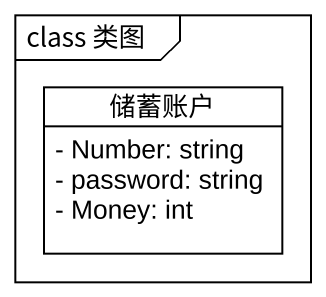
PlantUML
@startuml
mainframe class 类图
hide circle
hide empty members
skinparam classAttributeIconSize 0
class 储蓄账户 {
  - Number: string
  - password: string
  - Money: int
}
@enduml
